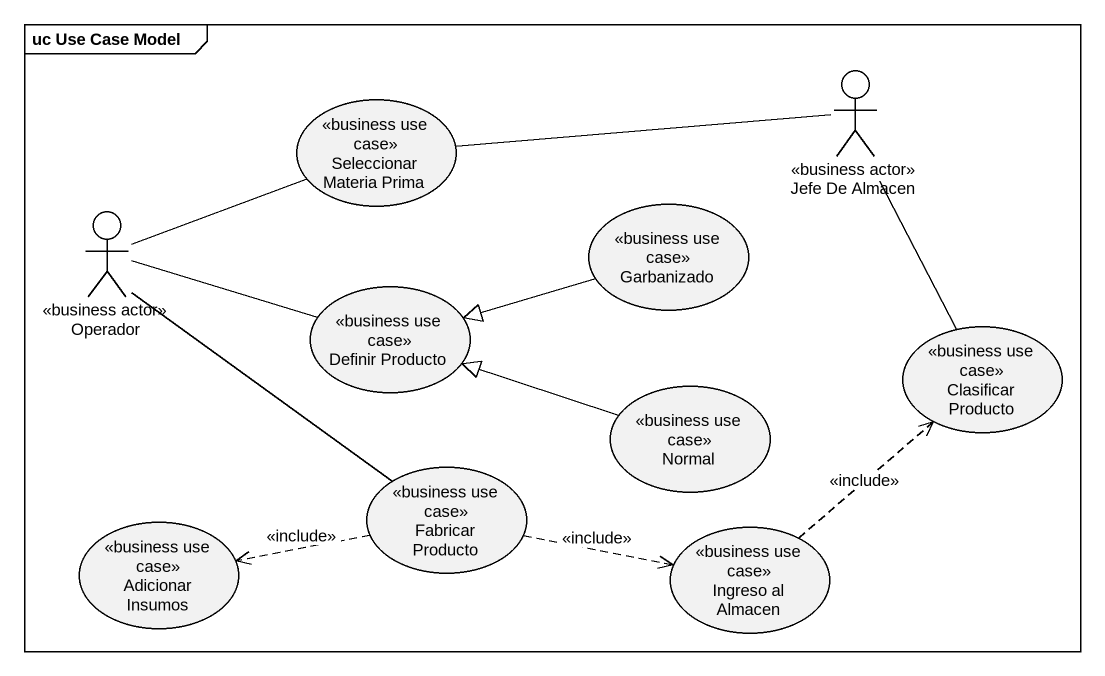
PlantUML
@startuml
mainframe uc Use Case Model
actor "Jefe De Almacen" as Jefe_De_Almacen <<business actor>>
usecase "Seleccionar Materia Prima" as Seleccionar_Materia_Prima <<business use case>>
actor Operador <<business actor>>
usecase Garbanizado <<business use case>>
usecase "Definir Producto" as Definir_Producto <<business use case>>
usecase "Clasificar Producto" as Clasificar_Producto <<business use case>>
usecase Normal <<business use case>>
usecase "Fabricar Producto" as Fabricar_Producto <<business use case>>
usecase "Adicionar Insumos" as Adicionar_Insumos <<business use case>>
usecase "Ingreso al Almacen" as Ingreso_al_Almacen <<business use case>>
Jefe_De_Almacen -left- Seleccionar_Materia_Prima
Operador -right- Seleccionar_Materia_Prima
Operador -right- Definir_Producto
Operador -- Fabricar_Producto
Garbanizado -left-|> Definir_Producto
Clasificar_Producto -up- Jefe_De_Almacen
Normal -left-|> Definir_Producto
Fabricar_Producto .left.> Adicionar_Insumos : <<include>>
Fabricar_Producto .right.> Ingreso_al_Almacen : <<include>>
Ingreso_al_Almacen .up.> Clasificar_Producto : <<include>>
@enduml
